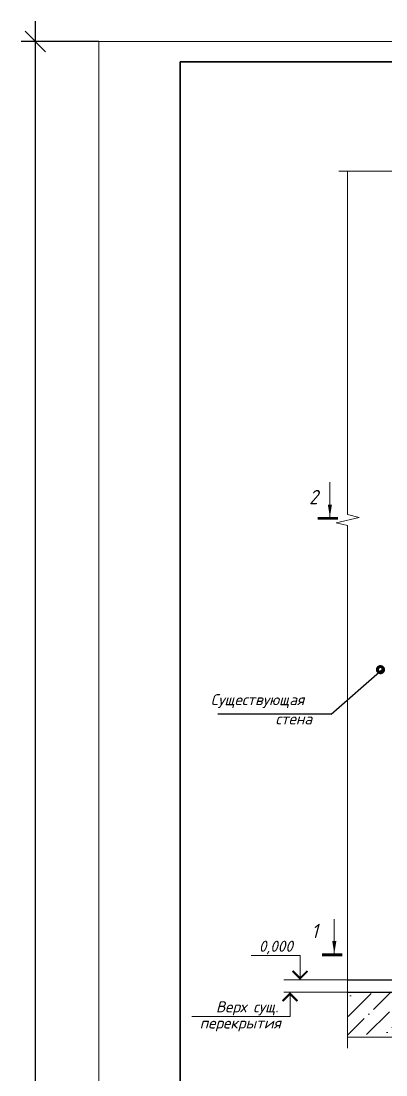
# Model space of a CAD drawing. Header units: millimetres. Extents: x 749182 to 2267578, y 70462 to 311449.
# Drawn here: x 2192685 to 2194473, y 196233 to 201397 of the extents above; entities that cross this region are included whole.
import ezdxf
from ezdxf.enums import TextEntityAlignment as Align

# ---------------------------------------------------------------- set-up
doc = ezdxf.new("R2010")
doc.units = ezdxf.units.MM
doc.linetypes.add('GOST2.303 4', pattern=[7, 5, -2, 0])
doc.layers.get('Defpoints').update_dxf_attribs({"color": 255})
for name, color, linetype, lineweight in [('1Стены', 252, 'Continuous', 25), ('монолит', 176, 'Continuous', 50), ('Размер', 7, 'Continuous', 13), ('штрих', 8, 'Continuous', 5), ('штриховка кирпич', 42, 'Continuous', 5)]:
    doc.layers.add(name, color=color, linetype=linetype, lineweight=lineweight)
doc.layers.add('Текст', color=7, linetype='Continuous')
doc.styles.add('GOST', font='', dxfattribs={"width": 0.8, "oblique": 10})
doc.styles.add('GOST 2.304_new', font='isocpeur.ttf', dxfattribs={"width": 0.9, "oblique": 15})
doc.styles.add('БДА100', font='romand.shx', dxfattribs={"width": 0.7})
doc.styles.add('М2', font='isocpeui.ttf')
doc.styles.get('GOST').set_extended_font_data('GOST type A')
doc.dimstyles.new('БДА1', dxfattribs={"dimtxt": 2, "dimasz": 1, "dimexe": 0.7, "dimexo": 0, "dimgap": 0.8, "dimtad": 1, "dimdec": 0, "dimrnd": 1, "dimzin": 0, "dimdsep": 46, "dimtxsty": 'БДА100', "dimblk": 'OBLIQUE', "dimcen": 2, "dimdle": 1, "dimadec": 0, "dimazin": 0, "dimtfac": 1, "dimtdec": 0, "dimtmove": 1, "dimatfit": 3, "dimldrblk": 'NONE', "dimfxl": 0, "dimtolj": 1, "dimtzin": 0, "dimlwd": -1, "dimlwe": -1, "dimarcsym": 0})

# ---------------------------------------------------------------- blocks, each defined once
blk = doc.blocks.new('_Oblique')
at = {"color": 0, "linetype": 'ByBlock', "lineweight": -2}
blk.add_line((-0.5, -0.5), (0.5, 0.5), dxfattribs=at)
blk = doc.blocks.new('*D715')
at = {"layer": 'Defpoints', "color": 0, "transparency": 16777216}
for p, q in [((-15.52, -5), (-15.52, 425)), ((0, 420), (-19.02, 420)), ((0, 0), (-19.02, 0))]:
    blk.add_line(p, q, dxfattribs=at)
for p in [(-15.52, 420), (0, 420), (0, 0)]:
    blk.add_point(p, dxfattribs=at)
at = {"layer": 'Defpoints', "color": 0, "transparency": 16777216, "xscale": 5, "yscale": 5, "zscale": 5}
for p, rotation in [((-15.52, 420), 90), ((-15.52, 0), 270)]:
    blk.add_blockref('_Oblique', p, dxfattribs=dict(at, rotation=rotation))
at = {"layer": 'Defpoints', "color": 0, "lineweight": 0, "transparency": 16777216, "insert": (-24.52, 148.5), "char_height": 10, "attachment_point": 5, "rotation": 90, "style": 'БДА100'}
blk.add_mtext('\\A1;420', dxfattribs=at)
blk = doc.blocks.new('_None')
blk = doc.blocks.new('*U713')
at = {"color": 44, "lineweight": 20, "ltscale": 10}
for p, q in [((594, 420), (0, 420)), ((0, 420), (0, 0))]:
    blk.add_line(p, q, dxfattribs=at)
at = {"color": 137, "lineweight": 35, "ltscale": 10}
for p, q in [((589, 415), (20, 415)), ((20, 415), (20, 5))]:
    blk.add_line(p, q, dxfattribs=at)
at = {"color": 44, "lineweight": 13, "style": 'GOST', "oblique": 10, "width": 0.8}
for tag in ['ФОРМАТВЕРТ', 'ФОРМАТГОРИЗ']:
    blk.add_attdef(tag, (542.98, 1.6), '', height=2, dxfattribs=at)
at = {"layer": 'Defpoints', "color": 251, "lineweight": 0}
dim = blk.add_linear_dim(base=(-15.52, 420), p1=(0, 0), p2=(0, 420), angle=90, dimstyle='БДА1', override={"dimscale": 5}, dxfattribs=at)
dim.commit()
dim.dimension.update_dxf_attribs({"geometry": '*D715', "text_midpoint": (-15.52, 148.5), "dimtype": 128})

msp = doc.modelspace()

# ---------------------------------------------------------------- hatches: boundary and pattern name
at = {"layer": 'штрих', "ltscale": 15}
h = msp.add_hatch(dxfattribs=at)
h.set_pattern_fill('ANSI36', color=256, scale=20)
h.set_pattern_definition([(45, (-39664661.56, -1374485.72), (33.67596045, 123.47852166), [158.75, -31.75, 0, -31.75])])
h.paths.add_polyline_path([(2194285.1565, 196641.0073), (2194285.1565, 196421.0073), (2197416.2231, 196421.0073), (2197416.2231, 196641.0073)])

# ---------------------------------------------------------------- linework, layer by layer
at = {"ltscale": 100}
for q in [(2194453.8313, 198219.1926), (2193649.5904, 198000.8537)]:
    msp.add_line((2194204.9162, 198000.8537), q, dxfattribs=at)
at = {"layer": '1Стены', "color": 0, "linetype": 'GOST2.303 4', "ltscale": 50}
msp.add_line((2194285.1565, 196699.0022), (2197416.2231, 196701.0073), dxfattribs=at)
at = {"layer": 'монолит', "color": 0, "lineweight": 25, "ltscale": 100}
for p, q in [((2194285.1565, 196639.0022), (2197416.2231, 196641.0073)), ((2194285.1565, 196419.0022), (2197416.2231, 196421.0073))]:
    msp.add_line(p, q, dxfattribs=at)
at = {"layer": 'Размер', "linetype": 'Continuous', "ltscale": 20}
for p, q in [((2194198.3863, 198967.6175), (2194198.3863, 199137.6175)), ((2194220.0015, 196828.7492), (2194220.0015, 196996.9913)), ((2194051.984, 196819.0022), (2193811.7115, 196819.0022)), ((2194051.984, 196699.0022), (2194051.984, 196819.0022)), ((2194285.118, 196699.0022), (2193972.8061, 196699.0022)), ((2194285.118, 196639.0022), (2193972.8061, 196639.0022)), ((2194002.8445, 196639.0022), (2194002.8445, 196519.0022)), ((2194002.8445, 196519.0022), (2193522.0145, 196519.0022))]:
    msp.add_line(p, q, dxfattribs=at)
at = {"layer": 'Размер', "color": 0, "linetype": 'Continuous', "ltscale": 20}
for points, const_width in [([(2194138.3863, 198960.6175), (2194238.3863, 198960.6175)], 14), ([(2194160.0015, 196821.7492), (2194260.0015, 196821.7492)], 14), ([(2194088.4484, 196742.5377), (2194051.984, 196706.0733), (2194015.5195, 196742.5377)], 10), ([(2194039.309, 196595.4667), (2194002.8445, 196631.9312), (2193966.3801, 196595.4667)], 10)]:
    msp.add_lwpolyline(points, dxfattribs=dict(at, const_width=const_width))
at = {"layer": 'Размер', "linetype": 'Continuous', "ltscale": 20}
for points in [[(2194198.3863, 198967.6175), (2194188.3307, 199027.7075), (2194208.4419, 199027.7075)], [(2194220.0015, 196828.7492), (2194209.9459, 196888.8392), (2194230.0571, 196888.8392)]]:
    msp.add_solid(points, dxfattribs=at)
at = {"layer": 'Текст', "ltscale": 20, "const_width": 30}
msp.add_lwpolyline([(2194438.8313, 198219.1926, -1), (2194453.8313, 198219.1926, -1)], format="xyb", close=True, dxfattribs=at)
at = {"layer": 'штриховка кирпич', "color": 0, "linetype": 'Continuous', "ltscale": 15}
msp.add_line((2194285.4661, 200049.0593), (2194285.4661, 200094.0593), dxfattribs=at)
at = {"layer": 'штриховка кирпич', "linetype": 'Continuous', "ltscale": 20}
msp.add_lwpolyline([(2194241.9962, 200661.8522), (2195688.0729, 200661.0729), (2195705.6794, 200736.0479), (2195740.4663, 200585.9983), (2195758.0728, 200660.9734), (2197519.1816, 200659.2981)], dxfattribs=at)
at = {"layer": 'штриховка кирпич', "color": 0, "linetype": 'Continuous', "ltscale": 15}
msp.add_lwpolyline([(2194285.4661, 200661.8288), (2194285.1565, 198978.6091), (2194341.4065, 198965.4841), (2194228.9065, 198939.2341), (2194285.1565, 198926.1091), (2194285.1565, 196364.9104)], dxfattribs=at)

# ---------------------------------------------------------------- block references
at = {"xscale": 20, "yscale": 20, "zscale": 20}
msp.add_blockref('*U713', (2193065.068, 192897.2381), dxfattribs=at)

# ---------------------------------------------------------------- texts
at = {"layer": 'Размер', "linetype": 'Continuous', "ltscale": 20, "style": 'GOST 2.304_new', "oblique": 15, "width": 0.9}
for s, p in [('2', (2194096.3573, 199029.9209)), ('1', (2194107.7963, 196903.8726))]:
    msp.add_text(s, height=70, dxfattribs=at).set_placement(p)
at = {"layer": 'Текст', "ltscale": 20, "style": 'М2'}
for s, p in [('Существующая', (2193614.3189, 198045.1337)), ('стена', (2193931.694, 197951.1337)), ('0,000', (2193850.4385, 196837.0022)), ('Верх сущ.', (2193639.7429, 196540.0953))]:
    msp.add_text(s, height=54, dxfattribs=at).set_placement(p)
msp.add_text('перекрытия', height=54, dxfattribs=at).set_placement((2193560.0369, 196514.7601), align=Align.TOP_LEFT)

doc.saveas('drawing.dxf')
